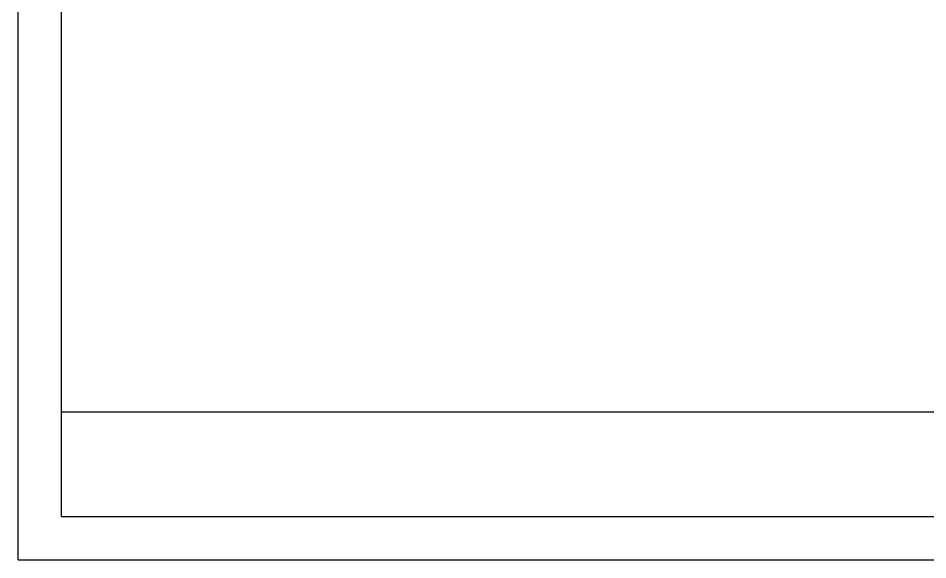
# Model space of a CAD drawing. Header units: millimetres. Extents: x -248340 to 456025, y 261499 to 1049645.
# Drawn here: x 155715 to 197765, y 292260 to 317317 of the extents above; entities that cross this region are included whole.
import ezdxf

# ---------------------------------------------------------------- set-up
doc = ezdxf.new("R2010")
doc.units = ezdxf.units.MM
doc.header["$LTSCALE"] = 8
doc.header["$MEASUREMENT"] = 0
doc.layers.add('mv', color=30, linetype='CONTINUOUS', plot=False)

msp = doc.modelspace()

# ---------------------------------------------------------------- linework, layer by layer
at = {"layer": 'mv', "color": 6}
for p, q in [((155714.526, 292259.811), (155714.526, 351659.811)), ((157714.526, 294259.811), (157714.526, 349659.811)), ((237314.526, 299089.285), (157714.526, 299089.285)), ((157714.526, 294259.811), (237314.526, 294259.811)), ((155714.526, 292259.811), (239814.526, 292259.811))]:
    msp.add_line(p, q, dxfattribs=at)

doc.saveas('drawing.dxf')
